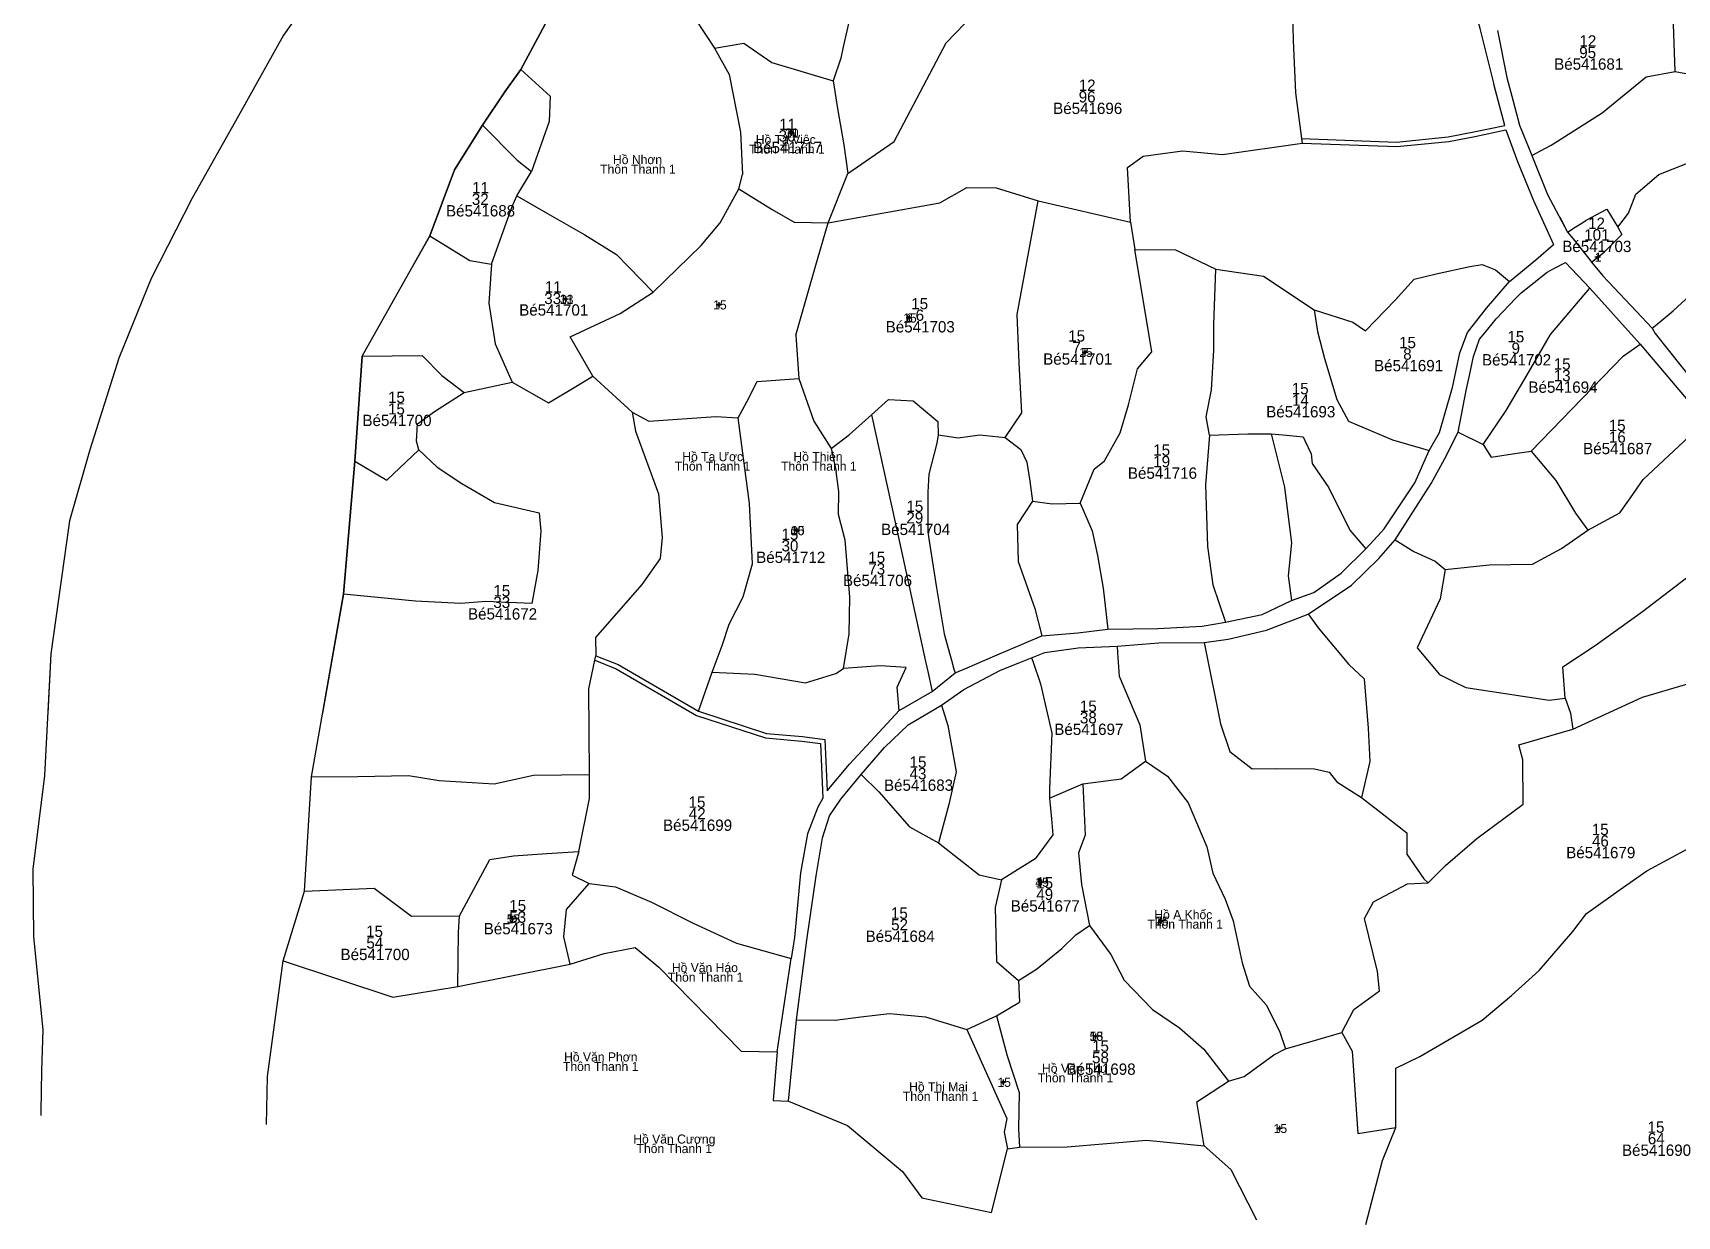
# Model space of a CAD drawing. Extents: x 542152 to 549455, y 1817764 to 1827825.
# Drawn here: x 543633 to 544358, y 1822578 to 1823100 of the extents above; entities that cross this region are included whole.
import ezdxf

# ---------------------------------------------------------------- set-up
doc = ezdxf.new("R2010")
doc.units = 0
for name, color, linetype in [('Level 10', 7, 'Continuous'), ('Level 11', 7, 'Continuous'), ('Level 15', 7, 'Continuous'), ('Level 19', 7, 'Continuous'), ('Level 20', 7, 'Continuous'), ('Level 23', 7, 'Continuous'), ('Level 30', 7, 'Continuous'), ('Level 32', 7, 'Continuous')]:
    doc.layers.add(name, color=color, linetype=linetype)

msp = doc.modelspace()

# ---------------------------------------------------------------- linework, layer by layer
at = {"layer": 'Level 10'}
for p, q in [((543943.96, 1823031.39), (543945.54, 1823037.65)), ((543983.37, 1823016.33), (543992, 1823038.13)), ((543983.37, 1823016.33), (543992, 1823038.13)), ((543983.37, 1823016.33), (543992, 1823038.13)), ((544076.07, 1823026.03), (544116.7, 1823016.63)), ((544116.7, 1823016.63), (544118.66, 1823004.64)), ((543906.24, 1822985.73), (543927.37, 1823006.34)), ((544320.14, 1822998.98), (544325.66, 1823003.32)), ((543879.55, 1822948.61), (543896.93, 1822932.85)), ((543843.95, 1822946.09), (543860.07, 1822936.87)), ((543984.73, 1822916.77), (543986.88, 1822906.62)), ((544072.32, 1822902.39), (544073.48, 1822893.48)), ((543986.77, 1822817.45), (543990.19, 1822819.6)), ((544081.01, 1822762.42), (544095.81, 1822768.7)), ((543819.97, 1822679.32), (543820.36, 1822703.08)), ((543819.97, 1822679.32), (543869.51, 1822689.18)), ((544067.41, 1822681.94), (544067.81, 1822672.38)), ((544067.41, 1822681.94), (544067.81, 1822672.38)), ((544067.41, 1822681.94), (544067.81, 1822672.38)), ((544114.02, 1822682.05), (544126.4, 1822669.16)), ((544057.66, 1822666.36), (544067.81, 1822672.38)), ((544057.66, 1822666.36), (544067.81, 1822672.38)), ((544057.66, 1822666.36), (544067.81, 1822672.38)), ((544169.29, 1822679.46), (544176.61, 1822671.17)), ((544044.57, 1822660.36), (544057.66, 1822666.36)), ((544209.96, 1822658.95), (544214.6, 1822650.76)), ((544067.73, 1822608.47), (544088.77, 1822608.59)), ((544088.77, 1822608.59), (544123.76, 1822611.44)), ((544088.77, 1822608.59), (544123.76, 1822611.44)), ((544088.77, 1822608.59), (544123.76, 1822611.44)), ((544123.76, 1822611.44), (544149.32, 1822609)), ((544123.76, 1822611.44), (544149.32, 1822609)), ((544123.76, 1822611.44), (544149.32, 1822609))]:
    msp.add_line(p, q, dxfattribs=at)
for points in [[(543933.24, 1823093.43), (543946.21, 1823095.64), (543958.54, 1823087.07), (543985.61, 1823078.99)], [(543933.24, 1823093.43), (543946.21, 1823095.64), (543958.54, 1823087.07), (543985.61, 1823078.99)], [(543933.24, 1823093.43), (543946.21, 1823095.64), (543958.54, 1823087.07), (543985.61, 1823078.99)], [(543933.24, 1823093.43), (543939.7, 1823081.84), (543944.66, 1823056.38), (543945.54, 1823037.65)], [(543933.24, 1823093.43), (543939.7, 1823081.84), (543944.66, 1823056.38), (543945.54, 1823037.65)], [(543933.24, 1823093.43), (543939.7, 1823081.84), (543944.66, 1823056.38), (543945.54, 1823037.65)], [(543985.61, 1823078.99), (543987.44, 1823066.83), (543990.34, 1823050.7), (543992, 1823038.13)], [(543985.61, 1823078.99), (543987.44, 1823066.83), (543990.34, 1823050.7), (543992, 1823038.13)], [(543985.61, 1823078.99), (543987.44, 1823066.83), (543990.34, 1823050.7), (543992, 1823038.13)], [(543834.9, 1822998.14), (543838.64, 1823008.86), (543844.01, 1823023.59), (543846.08, 1823028.3)], [(543846.08, 1823028.3), (543859.54, 1823020.46), (543876.11, 1823010.99), (543889.96, 1823002.31)], [(543943.96, 1823031.39), (543958.71, 1823022.25), (543968.39, 1823016.69), (543983.37, 1823016.33)], [(543943.96, 1823031.39), (543958.71, 1823022.25), (543968.39, 1823016.69), (543983.37, 1823016.33)], [(543943.96, 1823031.39), (543958.71, 1823022.25), (543968.39, 1823016.69), (543983.37, 1823016.33)], [(543983.37, 1823016.33), (544032.59, 1823025.19), (544044.56, 1823031.9), (544057.51, 1823031.81)], [(544061.49, 1822921.63), (544068.89, 1822932.43), (544067.6, 1822954.5), (544066.81, 1822975.86), (544076.07, 1823026.03)], [(543969.07, 1822966.8), (543977.63, 1822996.69), (543983.37, 1823016.33)], [(544112.22, 1822923.61), (544115.82, 1822936.06), (544119.88, 1822951.92), (544126.11, 1822959.43), (544118.66, 1823004.64)], [(544320.14, 1822998.98), (544322.51, 1823000.84), (544325.66, 1823003.32)], [(543834.9, 1822998.14), (543833.69, 1822980.83), (543836.54, 1822962.94), (543843.95, 1822946.09)], [(543879.55, 1822948.61), (543869.5, 1822966.06), (543891.68, 1822976.28), (543906.24, 1822985.73)], [(543943.74, 1822930.35), (543947.55, 1822937.36), (543952.13, 1822946.32), (543970.48, 1822947.58)], [(543943.74, 1822930.35), (543947.55, 1822937.36), (543952.13, 1822946.32), (543970.48, 1822947.58)], [(543943.74, 1822930.35), (543947.55, 1822937.36), (543952.13, 1822946.32), (543970.48, 1822947.58)], [(543970.48, 1822947.58), (543977.07, 1822928.83), (543984.73, 1822916.77)], [(543970.48, 1822947.58), (543977.07, 1822928.83), (543984.73, 1822916.77)], [(543970.48, 1822947.58), (543977.07, 1822928.83), (543984.73, 1822916.77)], [(544002.52, 1822931.66), (544009.94, 1822938.37), (544020.86, 1822937.81), (544031.84, 1822928.69), (544031.94, 1822922.73)], [(543896.93, 1822932.85), (543904.26, 1822928.81), (543933.84, 1822930.85), (543943.74, 1822930.35)], [(543932.24, 1822818.08), (543936.63, 1822829.74), (543939.77, 1822839.16), (543945.95, 1822851.25), (543949.97, 1822865.8), (543948.71, 1822892.43), (543943.74, 1822930.35)], [(543932.24, 1822818.08), (543936.63, 1822829.74), (543939.77, 1822839.16), (543945.95, 1822851.25), (543949.97, 1822865.8), (543948.71, 1822892.43), (543943.74, 1822930.35)], [(543932.24, 1822818.08), (543936.63, 1822829.74), (543939.77, 1822839.16), (543945.95, 1822851.25), (543949.97, 1822865.8), (543948.71, 1822892.43), (543943.74, 1822930.35)], [(543984.73, 1822916.77), (543992.83, 1822922.89), (544002.52, 1822931.66)], [(544031.94, 1822922.73), (544040.74, 1822921.45), (544050.37, 1822922.74), (544061.49, 1822921.63)], [(544061.49, 1822921.63), (544068.41, 1822916.36), (544071.07, 1822910.71)], [(543990.19, 1822819.6), (543992.63, 1822835), (543992.95, 1822851.08), (543990.91, 1822876.33), (543987.95, 1822887.61), (543988.06, 1822897.7), (543986.88, 1822906.62)], [(543990.19, 1822819.6), (543992.63, 1822835), (543992.95, 1822851.08), (543990.91, 1822876.33), (543987.95, 1822887.61), (543988.06, 1822897.7), (543986.88, 1822906.62)], [(543990.19, 1822819.6), (543992.63, 1822835), (543992.95, 1822851.08), (543990.91, 1822876.33), (543987.95, 1822887.61), (543988.06, 1822897.7), (543986.88, 1822906.62)], [(544094.51, 1822892.59), (544094.5, 1822892.6), (544100.74, 1822907.56), (544105.31, 1822911.25)], [(543932.24, 1822818.08), (543951.1, 1822817.11), (543973.45, 1822813.36), (543986.77, 1822817.45)], [(543932.24, 1822818.08), (543951.1, 1822817.11), (543973.45, 1822813.36), (543986.77, 1822817.45)], [(543932.24, 1822818.08), (543951.1, 1822817.11), (543973.45, 1822813.36), (543986.77, 1822817.45)], [(544095.81, 1822768.7), (544112.68, 1822770.98), (544123.44, 1822778.8)], [(544095.81, 1822768.7), (544112.68, 1822770.98), (544123.44, 1822778.8)], [(544095.81, 1822768.7), (544112.68, 1822770.98), (544123.44, 1822778.8)], [(544123.44, 1822778.8), (544133.04, 1822772.15), (544142.19, 1822760.32), (544150.39, 1822740.92), (544153.06, 1822729.33), (544158.49, 1822717.79), (544162.1, 1822708.34), (544165.98, 1822689.79), (544169.29, 1822679.46)], [(544123.44, 1822778.8), (544133.04, 1822772.15), (544142.19, 1822760.32), (544150.39, 1822740.92), (544153.06, 1822729.33), (544158.49, 1822717.79), (544162.1, 1822708.34), (544165.98, 1822689.79), (544169.29, 1822679.46)], [(544123.44, 1822778.8), (544133.04, 1822772.15), (544142.19, 1822760.32), (544150.39, 1822740.92), (544153.06, 1822729.33), (544158.49, 1822717.79), (544162.1, 1822708.34), (544165.98, 1822689.79), (544169.29, 1822679.46)], [(544095.81, 1822768.7), (544096.77, 1822746.08), (544093.88, 1822738.35), (544095.11, 1822724.26), (544098.66, 1822706.16)], [(544095.81, 1822768.7), (544096.77, 1822746.08), (544093.88, 1822738.35), (544095.11, 1822724.26), (544098.66, 1822706.16)], [(544095.81, 1822768.7), (544096.77, 1822746.08), (544093.88, 1822738.35), (544095.11, 1822724.26), (544098.66, 1822706.16)], [(544081.01, 1822762.42), (544081.94, 1822753.3), (544082.56, 1822746.31), (544074.73, 1822735.61), (544064.56, 1822729.27), (544059.9, 1822726.42)], [(543820.77, 1822710.54), (543834.16, 1822735.35), (543844.54, 1822737.02), (543859.28, 1822738.06), (543873.36, 1822738.96)], [(543873.36, 1822738.96), (543870.41, 1822728.43), (543877.91, 1822724.77)], [(543869.51, 1822689.18), (543866.8, 1822701.16), (543867.96, 1822713.36), (543877.91, 1822724.77)], [(544059.9, 1822726.42), (544057.04, 1822714.23), (544057.67, 1822690.37), (544067.41, 1822681.94)], [(544067.41, 1822681.94), (544075.25, 1822686.95), (544086.47, 1822696.15), (544092.64, 1822702.13), (544098.66, 1822706.16)], [(544067.41, 1822681.94), (544075.25, 1822686.95), (544086.47, 1822696.15), (544092.64, 1822702.13), (544098.66, 1822706.16)], [(544067.41, 1822681.94), (544075.25, 1822686.95), (544086.47, 1822696.15), (544092.64, 1822702.13), (544098.66, 1822706.16)], [(544098.66, 1822706.16), (544108.09, 1822693.5), (544114.02, 1822682.05)], [(544098.66, 1822706.16), (544108.09, 1822693.5), (544114.02, 1822682.05)], [(544098.66, 1822706.16), (544108.09, 1822693.5), (544114.02, 1822682.05)], [(544057.66, 1822666.36), (544062.34, 1822648.68), (544067.71, 1822632.59), (544067.39, 1822616.51), (544067.73, 1822608.47)], [(544057.66, 1822666.36), (544062.34, 1822648.68), (544067.71, 1822632.59), (544067.39, 1822616.51), (544067.73, 1822608.47)], [(544057.66, 1822666.36), (544062.34, 1822648.68), (544067.71, 1822632.59), (544067.39, 1822616.51), (544067.73, 1822608.47)], [(544126.4, 1822669.16), (544138.37, 1822661.04), (544149.18, 1822651.64), (544159.94, 1822637.53)], [(544126.4, 1822669.16), (544138.37, 1822661.04), (544149.18, 1822651.64), (544159.94, 1822637.53)], [(544126.4, 1822669.16), (544138.37, 1822661.04), (544149.18, 1822651.64), (544159.94, 1822637.53)], [(544176.61, 1822671.17), (544182.49, 1822659.67), (544185.18, 1822651.86)], [(544176.61, 1822671.17), (544182.49, 1822659.67), (544185.18, 1822651.86)], [(544176.61, 1822671.17), (544182.49, 1822659.67), (544185.18, 1822651.86)], [(544044.57, 1822660.36), (544062.17, 1822621.04), (544061.01, 1822615.01), (544062.43, 1822607.67)], [(544185.18, 1822651.86), (544199.41, 1822655.98), (544209.96, 1822658.95)], [(544159.94, 1822637.53), (544166.92, 1822639.57), (544180.07, 1822649.2), (544185.18, 1822651.86)], [(544159.94, 1822637.53), (544166.92, 1822639.57), (544180.07, 1822649.2), (544185.18, 1822651.86)], [(544159.94, 1822637.53), (544166.92, 1822639.57), (544180.07, 1822649.2), (544185.18, 1822651.86)], [(544149.32, 1822609), (544146.09, 1822628.44), (544159.94, 1822637.53)], [(544149.32, 1822609), (544146.09, 1822628.44), (544159.94, 1822637.53)], [(544149.32, 1822609), (544146.09, 1822628.44), (544159.94, 1822637.53)], [(544220.64, 1822574.34), (544227.96, 1822602.59), (544233.83, 1822617.06)], [(544149.32, 1822609), (544161.01, 1822598.56), (544172.29, 1822576.4)]]:
    msp.add_lwpolyline(points, dxfattribs=at)
at = {"layer": 'Level 11'}
for p, q in [((543967.03, 1823057.23), (543967.03, 1823056.6)), ((543966.41, 1823055.98), (543965.78, 1823055.98)), ((543967.03, 1823056.6), (543966.41, 1823055.98)), ((543966.41, 1823055.98), (543967.03, 1823055.35)), ((543967.66, 1823055.98), (543967.03, 1823056.6)), ((543967.03, 1823055.35), (543967.66, 1823055.98)), ((543967.03, 1823055.35), (543967.03, 1823054.73)), ((543968.28, 1823055.98), (543967.66, 1823055.98)), ((544322.28, 1823001.15), (544321.65, 1823001.15)), ((544322.9, 1823001.78), (544322.28, 1823001.15)), ((544322.28, 1823001.15), (544322.9, 1823000.53)), ((544322.9, 1823002.4), (544322.9, 1823001.78)), ((544323.53, 1823001.15), (544322.9, 1823001.78)), ((544322.9, 1823000.53), (544323.53, 1823001.15)), ((544322.9, 1823000.53), (544322.9, 1822999.9)), ((544324.15, 1823001.15), (544323.53, 1823001.15)), ((543866.97, 1822982.58), (543866.35, 1822982.58)), ((543867.6, 1822983.21), (543866.97, 1822982.58)), ((543866.97, 1822982.58), (543867.6, 1822981.96)), ((543867.6, 1822983.83), (543867.6, 1822983.21)), ((543868.22, 1822982.58), (543867.6, 1822983.21)), ((543867.6, 1822981.96), (543868.22, 1822982.58)), ((543867.6, 1822981.96), (543867.6, 1822981.33)), ((543868.85, 1822982.58), (543868.22, 1822982.58)), ((543934.59, 1822980.1), (543933.97, 1822980.1)), ((543935.22, 1822980.73), (543934.59, 1822980.1)), ((543934.59, 1822980.1), (543935.22, 1822979.48)), ((543935.22, 1822981.35), (543935.22, 1822980.73)), ((543935.84, 1822980.1), (543935.22, 1822980.73)), ((543935.22, 1822979.48), (543935.84, 1822980.1)), ((543935.22, 1822979.48), (543935.22, 1822978.85)), ((543936.47, 1822980.1), (543935.84, 1822980.1)), ((544018.43, 1822974.34), (544017.8, 1822974.34)), ((544019.05, 1822974.97), (544018.43, 1822974.34)), ((544018.43, 1822974.34), (544019.05, 1822973.72)), ((544019.05, 1822975.59), (544019.05, 1822974.97)), ((544019.68, 1822974.34), (544019.05, 1822974.97)), ((544019.05, 1822973.72), (544019.68, 1822974.34)), ((544019.05, 1822973.72), (544019.05, 1822973.09)), ((544020.3, 1822974.34), (544019.68, 1822974.34)), ((544096.03, 1822959.16), (544095.4, 1822959.16)), ((544096.65, 1822959.79), (544096.03, 1822959.16)), ((544096.03, 1822959.16), (544096.65, 1822958.54)), ((544096.65, 1822960.41), (544096.65, 1822959.79)), ((544097.28, 1822959.16), (544096.65, 1822959.79)), ((544096.65, 1822958.54), (544097.28, 1822959.16)), ((544096.65, 1822958.54), (544096.65, 1822957.91)), ((544097.9, 1822959.16), (544097.28, 1822959.16)), ((543968.93, 1822880.47), (543968.3, 1822880.47)), ((543969.55, 1822881.09), (543968.93, 1822880.47)), ((543968.93, 1822880.47), (543969.55, 1822879.84)), ((543969.55, 1822881.72), (543969.55, 1822881.09)), ((543970.18, 1822880.47), (543969.55, 1822881.09)), ((543969.55, 1822879.84), (543970.18, 1822880.47)), ((543969.55, 1822879.84), (543969.55, 1822879.22)), ((543970.8, 1822880.47), (543970.18, 1822880.47)), ((544076.7, 1822725.32), (544076.08, 1822725.32)), ((544077.33, 1822725.95), (544076.7, 1822725.32)), ((544076.7, 1822725.32), (544077.33, 1822724.7)), ((544077.33, 1822726.57), (544077.33, 1822725.95)), ((544077.95, 1822725.32), (544077.33, 1822725.95)), ((544077.33, 1822724.7), (544077.95, 1822725.32)), ((544077.33, 1822724.7), (544077.33, 1822724.07)), ((544078.58, 1822725.32), (544077.95, 1822725.32)), ((543843.51, 1822709.14), (543842.88, 1822709.14)), ((543844.13, 1822709.77), (543843.51, 1822709.14)), ((543843.51, 1822709.14), (543844.13, 1822708.52)), ((543844.13, 1822710.39), (543844.13, 1822709.77)), ((543844.76, 1822709.14), (543844.13, 1822709.77)), ((543844.13, 1822708.52), (543844.76, 1822709.14)), ((543845.38, 1822709.14), (543844.76, 1822709.14)), ((544130.2, 1822708.79), (544129.57, 1822708.16)), ((544130.2, 1822709.41), (544130.2, 1822708.79)), ((544130.82, 1822708.16), (544130.2, 1822708.79)), ((543844.13, 1822708.52), (543844.13, 1822707.89)), ((544129.57, 1822708.16), (544128.95, 1822708.16)), ((544129.57, 1822708.16), (544130.2, 1822707.54)), ((544130.2, 1822707.54), (544130.82, 1822708.16)), ((544130.2, 1822707.54), (544130.2, 1822706.91)), ((544131.45, 1822708.16), (544130.82, 1822708.16)), ((544101.35, 1822657.95), (544100.72, 1822657.32)), ((544101.35, 1822658.57), (544101.35, 1822657.95)), ((544101.97, 1822657.32), (544101.35, 1822657.95)), ((544100.72, 1822657.32), (544100.1, 1822657.32)), ((544100.72, 1822657.32), (544101.35, 1822656.7)), ((544101.35, 1822656.7), (544101.97, 1822657.32)), ((544101.35, 1822656.7), (544101.35, 1822656.07)), ((544102.6, 1822657.32), (544101.97, 1822657.32)), ((544060.01, 1822637.02), (544059.38, 1822637.02)), ((544060.63, 1822637.65), (544060.01, 1822637.02)), ((544060.01, 1822637.02), (544060.63, 1822636.4)), ((544060.63, 1822638.27), (544060.63, 1822637.65)), ((544061.26, 1822637.02), (544060.63, 1822637.65)), ((544060.63, 1822636.4), (544061.26, 1822637.02)), ((544060.63, 1822636.4), (544060.63, 1822635.77)), ((544061.88, 1822637.02), (544061.26, 1822637.02)), ((544181.84, 1822616.64), (544181.22, 1822616.64)), ((544182.47, 1822617.27), (544181.84, 1822616.64)), ((544181.84, 1822616.64), (544182.47, 1822616.02)), ((544182.47, 1822617.89), (544182.47, 1822617.27)), ((544183.09, 1822616.64), (544182.47, 1822617.27)), ((544182.47, 1822616.02), (544183.09, 1822616.64)), ((544182.47, 1822616.02), (544182.47, 1822615.39)), ((544183.72, 1822616.64), (544183.09, 1822616.64))]:
    msp.add_line(p, q, dxfattribs=at)
for centre in [(543967.03, 1823055.98), (544322.9, 1823001.15), (543867.6, 1822982.58), (543935.22, 1822980.1), (544019.05, 1822974.34), (544096.65, 1822959.16), (543969.55, 1822880.47), (544077.33, 1822725.32), (543844.13, 1822709.14), (544130.2, 1822708.16), (544101.35, 1822657.32), (544060.63, 1822637.02), (544182.47, 1822616.64)]:
    msp.add_circle(centre, 0.15, dxfattribs=at)
at = {"layer": 'Level 23'}
for p, q in [((544192.21, 1823053.55), (544192.48, 1823051.54)), ((544299.16, 1823016.12), (544303.4, 1823006.75)), ((544306.1, 1823018.8), (544309.62, 1823012.28)), ((544309.62, 1823012.28), (544312.02, 1823009.25)), ((544312.02, 1823009.25), (544319.33, 1823000)), ((544319.33, 1823000), (544320.14, 1822998.98)), ((544319.46, 1822987.52), (544341.67, 1822962.84)), ((543880.48, 1822823.27), (543880.89, 1822825.26)), ((544029.24, 1822809.45), (544039.35, 1822817.67)), ((543960.89, 1822650.5), (543967.11, 1822691.71)), ((543965.94, 1822628.68), (543969.42, 1822664.53))]:
    msp.add_line(p, q, dxfattribs=at)
for points in [[(544192.21, 1823053.55), (544234.13, 1823052), (544256.86, 1823054.25), (544268.28, 1823056.46), (544281.85, 1823059.32), (544277.27, 1823076.92), (544277.01, 1823077.91), (544273.31, 1823092.74), (544270.99, 1823102.03), (544270.31, 1823104.77)], [(544278.64, 1823101.16), (544282.72, 1823080.41), (544285.51, 1823070), (544288.35, 1823059.42), (544292.97, 1823048.23), (544293.87, 1823046.06)], [(544192.48, 1823051.54), (544234.19, 1823050), (544257.15, 1823052.27), (544268.68, 1823054.5), (544282.36, 1823057.38), (544287.56, 1823043.38), (544294.58, 1823026.24), (544303.4, 1823006.75)], [(544293.87, 1823046.06), (544300.7, 1823028.81), (544309.62, 1823012.28)], [(544284.01, 1822990.5), (544295.65, 1823000), (544303.4, 1823006.75)], [(544309.62, 1823012.28), (544311.08, 1823010.43), (544312.02, 1823009.25)], [(544312.02, 1823009.25), (544313.61, 1823007.24), (544319.33, 1823000)], [(544320.14, 1822998.98), (544325.13, 1822992.91), (544340, 1822977.25), (544346.97, 1822969.91)], [(544261.35, 1822923.92), (544264.89, 1822942.38), (544266.28, 1822948.97), (544268.05, 1822957.41), (544270.73, 1822964.95), (544273.17, 1822967.97), (544278.03, 1822974), (544286.82, 1822983.14), (544289.1, 1822985.51), (544300.56, 1822994.55), (544303.86, 1822996.26), (544308.72, 1822998.77), (544319.46, 1822987.52)], [(544248.49, 1822915.82), (544253.14, 1822923.82), (544258.4, 1822942.18), (544258.82, 1822943.63), (544261.98, 1822958.9), (544265.45, 1822968), (544273.84, 1822978.74), (544284.01, 1822990.5)], [(544346.97, 1822969.91), (544348.27, 1822967.48), (544369.92, 1822940.17)], [(544341.67, 1822962.84), (544364.47, 1822935.92), (544369.8, 1822928.24)], [(544233.54, 1822876.37), (544249.42, 1822901.35), (544255.44, 1822912.32), (544261.35, 1822923.92)], [(544220.53, 1822872.53), (544227.47, 1822880), (544228.68, 1822881.3), (544242.13, 1822901.63), (544248.49, 1822915.82)], [(544195.16, 1822843.6), (544214.25, 1822856.38), (544226.36, 1822868.19), (544233.54, 1822876.37)], [(544187.85, 1822849.63), (544197.62, 1822853.22), (544209.72, 1822861.67), (544220.53, 1822872.53)], [(544158.68, 1822840.07), (544174.85, 1822843.5), (544187.85, 1822849.63)], [(544106.79, 1822837.08), (544128.89, 1822837.28), (544148.37, 1822838.28), (544158.68, 1822840.07)], [(544149.24, 1822831.17), (544159.86, 1822832.64), (544176.7, 1822836.6), (544195.16, 1822843.6)], [(544039.35, 1822817.67), (544044.76, 1822820), (544056.87, 1822825.2), (544077.62, 1822834.13)], [(544077.62, 1822834.13), (544093.5, 1822835.43), (544106.79, 1822837.08)], [(543880.89, 1822825.26), (543890.78, 1822821.35), (543926.12, 1822800.75)], [(544073.11, 1822824.29), (544078.94, 1822826.67), (544093.68, 1822828.82), (544110.89, 1822829.56)], [(544110.89, 1822829.56), (544129.26, 1822831.03), (544149.24, 1822831.17)], [(543880.48, 1822823.27), (543889.9, 1822819.55), (543925.3, 1822798.91), (543955.79, 1822789.05), (543971.78, 1822787.61), (543979.97, 1822786.56), (543981.08, 1822762.36), (543978.9, 1822758.49), (543974.33, 1822746.75), (543971.16, 1822729.51), (543968.53, 1822700.92), (543967.11, 1822691.71)], [(544033.36, 1822803.53), (544043.21, 1822810.45), (544059.47, 1822818.99), (544067.91, 1822822.27), (544073.11, 1822824.29)], [(543997.93, 1822772.9), (544008.26, 1822784.85), (544018.69, 1822794.81), (544033.36, 1822803.53)], [(544014.71, 1822801.08), (544014.72, 1822801.1), (544029.24, 1822809.45)], [(543926.12, 1822800.75), (543956.19, 1822791.02), (543972, 1822789.6), (543981.89, 1822788.33), (543982.93, 1822765.65), (543992.82, 1822777.45), (544003.94, 1822789.43), (544014.71, 1822801.08)], [(543969.42, 1822664.53), (543974.04, 1822699.75), (543978.1, 1822728.1), (543980.93, 1822744.88), (543983.98, 1822754.56), (543989.01, 1822761.95), (543997.93, 1822772.9)], [(543960.89, 1822650.5), (543959.06, 1822628.99), (543965.94, 1822628.68)]]:
    msp.add_lwpolyline(points, dxfattribs=at)
at = {"layer": 'Level 30'}
for p, q in [((543846.08, 1823028.3), (543852.54, 1823038.96)), ((543943.96, 1823031.39), (543945.54, 1823037.65)), ((543943.96, 1823031.39), (543945.54, 1823037.65)), ((544057.51, 1823031.81), (544076.07, 1823026.03)), ((543889.96, 1823002.31), (543906.24, 1822985.73)), ((543969.07, 1822966.8), (543970.48, 1822947.58)), ((543822.85, 1822941.47), (543843.95, 1822946.09)), ((544105.31, 1822911.25), (544112.22, 1822923.61)), ((544261.35, 1822923.92), (544272.28, 1822918.5)), ((543984.73, 1822916.77), (543986.88, 1822906.62)), ((543984.73, 1822916.77), (543986.88, 1822906.62)), ((544071.07, 1822910.71), (544072.32, 1822902.39)), ((543926.12, 1822800.75), (543932.24, 1822818.08)), ((543986.77, 1822817.45), (543990.19, 1822819.6)), ((543986.77, 1822817.45), (543990.19, 1822819.6)), ((543820.36, 1822703.08), (543820.77, 1822710.54)), ((544114.02, 1822682.05), (544126.4, 1822669.16)), ((544114.02, 1822682.05), (544126.4, 1822669.16)), ((544169.29, 1822679.46), (544176.61, 1822671.17)), ((544169.29, 1822679.46), (544176.61, 1822671.17)), ((544062.43, 1822607.67), (544067.73, 1822608.47)), ((544067.73, 1822608.47), (544088.77, 1822608.59)), ((544067.73, 1822608.47), (544088.77, 1822608.59))]:
    msp.add_line(p, q, dxfattribs=at)
for points in [[(543982.05, 1823149.66), (543990.31, 1823129.49), (543993.24, 1823108.18), (543989.94, 1823093.98), (543988.94, 1823088.95), (543985.61, 1823078.99)], [(543883.9, 1823136.1), (543894.44, 1823130.35), (543901.47, 1823116.55), (543920.33, 1823115.41), (543924.73, 1823106.3), (543933.24, 1823093.43)], [(543992, 1823038.13), (544012.53, 1823052.25), (544035.45, 1823095.76), (544056.15, 1823117.35)], [(544188.18, 1823109.12), (544188.47, 1823096.84), (544189.52, 1823073.69), (544192.21, 1823053.55)], [(543847.74, 1823083.94), (543860.78, 1823072.17), (543860.31, 1823061.04), (543852.54, 1823038.96)], [(544293.87, 1823046.06), (544294.16, 1823046.21), (544297.68, 1823048.11), (544302.38, 1823050.63), (544324.85, 1823064.86), (544344.25, 1823080.79), (544357.08, 1823083.07)], [(543830.97, 1823059.51), (543846.25, 1823044.03), (543852.54, 1823038.96)], [(544116.7, 1823016.63), (544115.48, 1823040.78), (544122.37, 1823045.72), (544139.66, 1823048.06), (544157.3, 1823046.43), (544192.48, 1823051.54)], [(544331.72, 1823014.4), (544336.52, 1823020.58), (544339.67, 1823028.95), (544349.89, 1823037.65), (544362.53, 1823042.71), (544370.2, 1823045.62), (544403.98, 1823056.46)], [(543927.37, 1823006.34), (543935.75, 1823016.36), (543943.96, 1823031.39)], [(544346.97, 1822969.91), (544349.11, 1822971.68), (544356.19, 1822977.56), (544370.75, 1822990.91), (544393.36, 1823006.74), (544408.39, 1823018.38), (544419.99, 1823030.71)], [(544309.62, 1823012.28), (544312.87, 1823014.37), (544316.24, 1823016.53), (544317.74, 1823017.5), (544326.92, 1823022.33), (544331.72, 1823014.4)], [(544331.72, 1823014.4), (544333.53, 1823011.2), (544326.08, 1823003.65), (544325.66, 1823003.32)], [(543807.6, 1823010.6), (543825.32, 1822999.73), (543834.9, 1822998.14)], [(544118.66, 1823004.64), (544136.64, 1823004.42), (544154.34, 1822995.88)], [(544151.56, 1822922.63), (544150.19, 1822930.79), (544152.45, 1822942.68), (544153.46, 1822960.15), (544153.6, 1822971.48), (544154.34, 1822995.88)], [(544154.34, 1822995.88), (544175.44, 1822992.85), (544197.75, 1822977.97)], [(544197.75, 1822977.97), (544214.92, 1822972.53), (544220.41, 1822968.73), (544233.48, 1822982.15), (544241.85, 1822991.48), (544251.63, 1822993.82), (544266.53, 1822997.1), (544271.93, 1822997.89), (544277.74, 1822995.53), (544284.01, 1822990.5)], [(544272.28, 1822918.5), (544282.42, 1822933.55), (544291.78, 1822949.27), (544302.11, 1822967.02), (544319.46, 1822987.52)], [(544197.75, 1822977.97), (544199.25, 1822968.36), (544202.28, 1822956.53), (544207.86, 1822938.39), (544212.93, 1822928.81), (544232.35, 1822920.59), (544245.57, 1822916.68), (544248.49, 1822915.82)], [(544293.46, 1822915.54), (544334.05, 1822957.43), (544341.67, 1822962.84)], [(543777.83, 1822957.46), (543804.3, 1822957.77), (543813.01, 1822949), (543822.85, 1822941.47)], [(543860.07, 1822936.87), (543871.3, 1822943.7), (543879.55, 1822948.61)], [(543802.84, 1822916.13), (543801.76, 1822920.04), (543802.18, 1822927.58), (543809.74, 1822933.06), (543822.85, 1822941.47)], [(543896.93, 1822932.85), (543898.38, 1822924.39), (543908.59, 1822896.81), (543910.1, 1822877.48), (543909.29, 1822868.27), (543901.18, 1822856.71), (543880.7, 1822833.38), (543880.89, 1822825.26)], [(544002.52, 1822931.66), (544014.64, 1822876.21), (544026.35, 1822822.69), (544026.45, 1822822.22), (544027.31, 1822818.29), (544029.24, 1822809.45)], [(544318.55, 1822880.71), (544332.7, 1822888.4), (544337.39, 1822894.91), (544342.96, 1822903.07), (544369.8, 1822928.24)], [(544031.94, 1822922.73), (544031.29, 1822919.16), (544027.84, 1822905.4), (544027.43, 1822897.5), (544027.38, 1822879.98), (544027.86, 1822876.85), (544031.18, 1822855.19), (544034.55, 1822834.96), (544036.91, 1822826.48), (544037.78, 1822823.33), (544038.87, 1822819.42), (544039.35, 1822817.67)], [(544151.56, 1822922.63), (544149.9, 1822900.73), (544150.77, 1822873.54), (544153.15, 1822856.59), (544158.68, 1822840.07)], [(544151.56, 1822922.63), (544168.55, 1822923.15), (544178.86, 1822923.16)], [(544178.86, 1822923.16), (544185.55, 1822922.58), (544192.88, 1822921.95), (544193.68, 1822920.3), (544196.53, 1822914.39), (544196.96, 1822910.1), (544204.25, 1822899.34), (544213.56, 1822880.69), (544220.53, 1822872.53)], [(544178.86, 1822923.16), (544184.76, 1822899.68), (544185.45, 1822893.59), (544187.8, 1822875.12), (544186.26, 1822860.52), (544187.85, 1822849.63)], [(543802.84, 1822916.13), (543810.85, 1822908.56), (543821.74, 1822901.27), (543836.21, 1822892.96), (543855.9, 1822888.38), (543856.68, 1822880.32), (543855.38, 1822862.95), (543852.61, 1822848.31), (543832.41, 1822849.25), (543821.37, 1822848.36), (543801.29, 1822849.37), (543769.57, 1822852.51)], [(543774.61, 1822911.2), (543788.65, 1822902.84), (543802.84, 1822916.13)], [(544272.28, 1822918.5), (544275.82, 1822912.93), (544285.23, 1822914.34), (544293.46, 1822915.54)], [(544293.46, 1822915.54), (544304.45, 1822902.61), (544313.12, 1822888.15), (544318.55, 1822880.71)], [(544073.48, 1822893.48), (544066.74, 1822883.16), (544067.25, 1822866.81), (544074.6, 1822846.2), (544077.62, 1822834.13)], [(544073.48, 1822893.48), (544082.15, 1822892.28), (544094.51, 1822892.59)], [(544094.51, 1822892.59), (544099.9, 1822880.35), (544102.16, 1822869.52), (544104.76, 1822855.04), (544106.79, 1822837.08)], [(544308.45, 1822806.53), (544307.53, 1822820.4), (544321.76, 1822829.87), (544342.6, 1822844.81), (544363.89, 1822861.09), (544383.14, 1822875.15), (544399.39, 1822884.71)], [(544233.54, 1822876.37), (544241.7, 1822871.25), (544251.2, 1822867.05), (544255.6, 1822863.29)], [(544255.6, 1822863.29), (544275.06, 1822865.38), (544294.04, 1822865.65), (544306.97, 1822872.6), (544318.55, 1822880.71)], [(544255.6, 1822863.29), (544253.38, 1822850.41), (544243.18, 1822828.84), (544253.06, 1822816.99), (544259.61, 1822813.76), (544264.76, 1822811.3), (544301.45, 1822805.74), (544308.45, 1822806.53)], [(544195.16, 1822843.6), (544195.4, 1822843.28), (544199.6, 1822837.58), (544213.1, 1822821.4), (544219.83, 1822815.12), (544221.57, 1822793.38), (544222.37, 1822778.55), (544218.7, 1822762.69)], [(544311.96, 1822792.92), (544342.61, 1822807.01), (544361.54, 1822812.55), (544409.84, 1822820.22), (544426.95, 1822830.18), (544435.53, 1822836.7)], [(544110.89, 1822829.56), (544111.1, 1822826.56), (544111.8, 1822816.28), (544120.89, 1822794.74), (544123.44, 1822778.8)], [(544149.24, 1822831.17), (544149.4, 1822830.39), (544156.43, 1822795.2), (544160.55, 1822783.08), (544170.48, 1822775.3), (544181.39, 1822775.51), (544198, 1822775.38), (544204.46, 1822773.97), (544207.8, 1822769.6), (544218.7, 1822762.69)], [(543878.17, 1822772.94), (543877.88, 1822810.62), (543880.48, 1822823.27)], [(544014.71, 1822801.08), (544013.87, 1822811.42), (544017.85, 1822820.06), (544006.31, 1822820.86), (543990.19, 1822819.6)], [(544073.11, 1822824.29), (544073.62, 1822822.83), (544077.1, 1822812.83), (544082.11, 1822791.05), (544080.96, 1822766.71), (544081.01, 1822762.42)], [(544033.36, 1822803.53), (544036.12, 1822794.51), (544039.84, 1822774.1), (544036.69, 1822759.65), (544032.06, 1822742.72)], [(544308.45, 1822806.53), (544310.94, 1822799.93), (544311.96, 1822792.92)], [(544233.83, 1822617.06), (544233.85, 1822643.23), (544244.35, 1822648.39), (544271.94, 1822664.47), (544284.88, 1822675.29), (544297.01, 1822686.36), (544311.97, 1822703.57), (544317.91, 1822711.51), (544332.79, 1822722.12), (544344.53, 1822730.34), (544363.08, 1822740.37), (544383.58, 1822745.53), (544402.89, 1822757.81), (544450.17, 1822789.75), (544460.8, 1822799.35)], [(544248.04, 1822725.1), (544255.75, 1822732.71), (544269.48, 1822744.63), (544290.01, 1822759.85), (544289.81, 1822779.32), (544288.14, 1822785.96), (544311.96, 1822792.92)], [(543755.45, 1822771.79), (543775.96, 1822771.96), (543798.27, 1822772.44), (543811.77, 1822770.25), (543835.98, 1822768.82), (543853.47, 1822772.65), (543878.17, 1822772.94)], [(543873.36, 1822738.96), (543878.08, 1822762.24), (543878.17, 1822772.94)], [(543997.93, 1822772.9), (544005.71, 1822765.27), (544019.26, 1822749.73), (544032.06, 1822742.72)], [(544218.7, 1822762.69), (544228.53, 1822755.09), (544238.74, 1822747.1), (544238.71, 1822737.78), (544246.14, 1822726.81), (544248.04, 1822725.1)], [(544032.06, 1822742.72), (544049.97, 1822728.57), (544059.9, 1822726.42)], [(543877.91, 1822724.77), (543889.63, 1822723.24), (543905.5, 1822716.55), (543923.5, 1822707.38), (543942.98, 1822698.5), (543967.11, 1822691.71)], [(544209.96, 1822658.95), (544215.35, 1822669.17), (544226.62, 1822677.46), (544225.74, 1822685.97), (544219.95, 1822709.27), (544224, 1822716.69), (544238.97, 1822724.69), (544248.04, 1822725.1)], [(543752.4, 1822721.35), (543783.17, 1822722.76), (543799.51, 1822710.38), (543820.77, 1822710.54)], [(543869.51, 1822689.18), (543884.51, 1822693.81), (543898.27, 1822696.51), (543908.68, 1822687.91), (543945, 1822650.77), (543960.89, 1822650.5)], [(543742.98, 1822690.69), (543791.39, 1822674.64), (543819.97, 1822679.32)], [(543969.42, 1822664.53), (543986.5, 1822664.48), (543997.74, 1822665.97), (544010.42, 1822667.46), (544026.38, 1822665.87), (544044.57, 1822660.36)], [(544214.6, 1822650.76), (544217.05, 1822614.4), (544233.83, 1822617.06)], [(543965.94, 1822628.68), (543991.97, 1822618.01), (544016.18, 1822597.6), (544024.71, 1822586.04), (544055.51, 1822579.54), (544062.43, 1822607.67)]]:
    msp.add_lwpolyline(points, dxfattribs=at)
at = {"layer": 'Level 32'}
for p, q in [((543777.83, 1822957.46), (543807.6, 1823010.6)), ((543774.61, 1822911.2), (543777.83, 1822957.46)), ((543769.57, 1822852.51), (543774.61, 1822911.2)), ((543755.45, 1822771.79), (543769.57, 1822852.51)), ((543752.4, 1822721.35), (543755.45, 1822771.79)), ((543742.98, 1822690.69), (543752.4, 1822721.35)), ((543736, 1822639.59), (543742.98, 1822690.69)), ((543735.54, 1822618.39), (543736, 1822639.59))]:
    msp.add_line(p, q, dxfattribs=at)
for points in [[(543956.8, 1823395.43), (543945.92, 1823365.05), (543925.01, 1823343.46), (543913.74, 1823334.7), (543910.15, 1823316.05), (543906.55, 1823297.55), (543901.22, 1823280.79), (543887.53, 1823262.94), (543872.31, 1823243.99), (543851.1, 1823229.73), (543837.37, 1823216.46), (543820.15, 1823193.06), (543796.66, 1823168.51), (543777.37, 1823148.99), (543764.67, 1823129.83), (543743.13, 1823099.2), (543723.27, 1823063.5), (543702.86, 1823027.29), (543684.71, 1822991.73), (543670.42, 1822956.65), (543657.68, 1822916.18), (543648.66, 1822884.75), (543640.49, 1822826.1), (543639.14, 1822800)], [(543980.11, 1823244.35), (543964.3, 1823233.31), (543935.94, 1823192.22), (543917.71, 1823164.19), (543899.35, 1823154.8), (543883.9, 1823136.1), (543861.82, 1823109.98), (543847.74, 1823083.94), (543840.69, 1823074.08), (543830.97, 1823059.51), (543818.57, 1823039.69), (543807.6, 1823010.6), (543800, 1822997.03)], [(543825.26, 1823200), (543820.15, 1823193.06), (543796.66, 1823168.51), (543777.37, 1823148.99), (543764.67, 1823129.83), (543743.13, 1823099.2), (543723.27, 1823063.5), (543702.86, 1823027.29), (543684.71, 1822991.73), (543670.42, 1822956.65), (543657.68, 1822916.18), (543648.66, 1822884.75), (543640.49, 1822826.1), (543637.72, 1822772.49), (543632.55, 1822731.06), (543632.81, 1822701.25), (543636.91, 1822660.2), (543636.42, 1822642.1), (543636.01, 1822624.09), (543635.99, 1822622.32)], [(543777.83, 1822957.46), (543807.6, 1823010.6), (543818.57, 1823039.69), (543830.97, 1823059.51), (543840.69, 1823074.08), (543847.74, 1823083.94), (543861.82, 1823109.98), (543883.9, 1823136.1), (543899.35, 1823154.8), (543917.71, 1823164.19), (543935.94, 1823192.22), (543941.31, 1823200)], [(543847.74, 1823083.94), (543861.82, 1823109.98), (543883.9, 1823136.1)], [(544357.08, 1823083.07), (544355.94, 1823116.49), (544331.72, 1823132.63)], [(543830.97, 1823059.51), (543840.69, 1823074.08), (543847.74, 1823083.94)], [(544357.08, 1823083.07), (544377.29, 1823079.23), (544392.95, 1823073.77), (544403.98, 1823056.46)], [(543807.6, 1823010.6), (543818.57, 1823039.69), (543830.97, 1823059.51)], [(543777.83, 1822957.46), (543774.61, 1822911.2), (543769.57, 1822852.51), (543760.38, 1822800)]]:
    msp.add_lwpolyline(points, dxfattribs=at)

# ---------------------------------------------------------------- texts
at = {"layer": 'Level 15'}
for s, p in [('Thôn Thanh 1', (543948.54, 1823046.88)), ('Hồ Ta Việc', (543951.45, 1823051.08)), ('Hồ Nhơn', (543888.47, 1823042.23)), ('Thôn Thanh 1', (543882.81, 1823038.03)), ('Hồ Ta Ươc', (543919.03, 1822911.14)), ('Hồ Thiên', (543968.05, 1822911.14)), ('Thôn Thanh 1', (543915.7, 1822906.94)), ('Thôn Thanh 1', (543962.63, 1822906.94)), ('Thôn Thanh 1', (544124.21, 1822704.82)), ('Hồ A Khốc', (544127.28, 1822709.02)), ('Hồ Văn Háo', (543914.44, 1822685.65)), ('Thôn Thanh 1', (543912.68, 1822681.45)), ('Hồ Văn Phơn', (543866.89, 1822646.22)), ('Thôn Thanh 1', (543866.39, 1822642.02)), ('Hồ Văn Thu', (544077.74, 1822641.22)), ('Hồ Thị Mai', (544019.09, 1822633.05)), ('Thôn Thanh 1', (544075.85, 1822637.02)), ('Thôn Thanh 1', (544016.35, 1822628.85)), ('Hồ Văn Cương', (543897.41, 1822609.98)), ('Thôn Thanh 1', (543898.86, 1822605.78))]:
    msp.add_text(s, height=4, dxfattribs=at).set_placement(p)
at = {"layer": 'Level 19'}
for s, p in [('30', (543964.41, 1823053.98)), ('11', (543964.42, 1823053.98)), ('1', (544321.6, 1822999.15)), ('33', (543865.05, 1822980.58)), ('11', (543864.99, 1822980.58)), ('15', (543932.67, 1822978.1)), ('15', (544016.5, 1822972.34)), ('6', (544017.75, 1822972.34)), ('15', (544094.1, 1822957.16)), ('7', (544095.45, 1822957.16)), ('30', (543966.93, 1822878.47)), ('15', (543967, 1822878.47)), ('49', (544074.74, 1822723.32)), ('15', (544074.78, 1822723.32)), ('53', (543841.58, 1822707.14)), ('15', (543841.58, 1822707.14)), ('75', (544127.65, 1822706.16)), ('15', (544127.65, 1822706.16)), ('58', (544098.73, 1822655.32)), ('15', (544098.8, 1822655.32)), ('15', (544058.08, 1822635.02)), ('15', (544179.92, 1822614.64))]:
    msp.add_text(s, height=4, dxfattribs=at).set_placement(p)
at = {"layer": 'Level 20'}
for s, p in [('95', (544314.71, 1823089.01)), ('95', (544314.71, 1823089.01)), ('12', (544314.8, 1823094.11)), ('12', (544314.8, 1823094.11)), ('Bé541681', (544303.66, 1823083.91)), ('Bé541681', (544303.66, 1823083.91)), ('12', (544093.92, 1823074.56)), ('12', (544093.92, 1823074.56)), ('96', (544093.92, 1823069.46)), ('96', (544093.92, 1823069.46)), ('Bé541696', (544082.63, 1823064.36)), ('Bé541696', (544082.63, 1823064.36)), ('30', (543961.53, 1823052.19)), ('11', (543961.76, 1823057.29)), ('Bé541717', (543950.23, 1823047.09)), ('32', (543826.18, 1823024.24)), ('11', (543826.32, 1823029.34)), ('Bé541688', (543814.8, 1823019.14)), ('101', (544316.94, 1823008.54)), ('12', (544318.62, 1823013.64)), ('Bé541703', (544307.24, 1823003.44)), ('33', (543858.14, 1822980.48)), ('11', (543858.37, 1822985.58)), ('Bé541701', (543847.08, 1822975.38)), ('15', (544020.05, 1822978.17)), ('6', (544021.96, 1822973.07)), ('Bé541703', (544008.76, 1822967.97)), ('15', (544089.3, 1822963.93)), ('7', (544091.11, 1822958.83)), ('15', (544235.24, 1822961.02)), ('15', (544235.24, 1822961.02)), ('15', (544283.04, 1822963.59)), ('15', (544283.04, 1822963.59)), ('9', (544284.86, 1822958.49)), ('9', (544284.86, 1822958.49)), ('Bé541701', (544078.25, 1822953.73)), ('Bé541691', (544224.19, 1822950.82)), ('Bé541691', (544224.19, 1822950.82)), ('8', (544237.06, 1822955.92)), ('8', (544237.06, 1822955.92)), ('Bé541702', (544271.84, 1822953.39)), ('Bé541702', (544271.84, 1822953.39)), ('15', (544303.47, 1822951.53)), ('15', (544303.47, 1822951.53)), ('13', (544303.47, 1822946.43)), ('13', (544303.47, 1822946.43)), ('15', (543789.22, 1822936.85)), ('15', (544187.91, 1822940.68)), ('15', (544187.91, 1822940.68)), ('Bé541694', (544292.3, 1822941.33)), ('Bé541694', (544292.3, 1822941.33)), ('15', (543789.22, 1822931.75)), ('Bé541693', (544176.62, 1822930.48)), ('Bé541693', (544176.62, 1822930.48)), ('14', (544188.02, 1822935.58)), ('14', (544188.02, 1822935.58)), ('Bé541700', (543777.93, 1822926.65)), ('15', (544327.74, 1822924.42)), ('15', (544327.74, 1822924.42)), ('Bé541687', (544316.45, 1822914.22)), ('Bé541687', (544316.45, 1822914.22)), ('16', (544327.83, 1822919.32)), ('16', (544327.83, 1822919.32)), ('15', (544126.8, 1822913.58)), ('15', (544126.8, 1822913.58)), ('19', (544126.8, 1822908.48)), ('19', (544126.8, 1822908.48)), ('Bé541716', (544115.61, 1822903.38)), ('Bé541716', (544115.61, 1822903.38)), ('15', (544017.9, 1822888.76)), ('15', (544017.9, 1822888.76)), ('Bé541704', (544006.73, 1822878.56)), ('Bé541704', (544006.73, 1822878.56)), ('29', (544017.9, 1822883.66)), ('29', (544017.9, 1822883.66)), ('30', (543962.81, 1822871.32)), ('15', (543962.81, 1822876.42)), ('Bé541712', (543951.62, 1822866.22)), ('15', (544001.1, 1822866.23)), ('15', (544001.1, 1822866.23)), ('Bé541706', (543989.91, 1822856.03)), ('Bé541706', (543989.91, 1822856.03)), ('73', (544001.1, 1822861.13)), ('73', (544001.1, 1822861.13)), ('15', (543835.69, 1822851.45)), ('15', (543835.69, 1822851.45)), ('Bé541672', (543824.5, 1822841.25)), ('Bé541672', (543824.5, 1822841.25)), ('33', (543835.69, 1822846.35)), ('33', (543835.69, 1822846.35)), ('15', (544094.44, 1822800.52)), ('15', (544094.44, 1822800.52)), ('38', (544094.44, 1822795.42)), ('38', (544094.44, 1822795.42)), ('Bé541697', (544083.14, 1822790.32)), ('Bé541697', (544083.14, 1822790.32)), ('43', (544019.3, 1822770.76)), ('15', (544019.3, 1822775.86)), ('Bé541683', (544008.01, 1822765.66)), ('15', (543921.81, 1822758.2)), ('15', (543921.81, 1822758.2)), ('Bé541699', (543910.53, 1822748)), ('Bé541699', (543910.53, 1822748)), ('42', (543921.9, 1822753.1)), ('42', (543921.9, 1822753.1)), ('46', (544320.35, 1822741.02)), ('46', (544320.35, 1822741.02)), ('15', (544320.26, 1822746.12)), ('15', (544320.26, 1822746.12)), ('Bé541679', (544308.97, 1822735.92)), ('Bé541679', (544308.97, 1822735.92)), ('15', (544075.2, 1822722.57)), ('15', (543842.72, 1822712.53)), ('Bé541677', (544063.91, 1822712.37)), ('49', (544075.2, 1822717.47)), ('53', (543842.72, 1822707.43)), ('52', (544011.17, 1822704.1)), ('52', (544011.17, 1822704.1)), ('15', (544011.08, 1822709.2)), ('15', (544011.08, 1822709.2)), ('15', (543779.55, 1822701.17)), ('Bé541673', (543831.43, 1822702.33)), ('Bé541684', (543999.91, 1822699)), ('Bé541684', (543999.91, 1822699)), ('Bé541700', (543768.27, 1822690.97)), ('54', (543779.67, 1822696.07)), ('15', (544099.81, 1822650.53)), ('Bé541698', (544088.53, 1822640.33)), ('58', (544099.81, 1822645.43)), ('64', (544344.98, 1822609.67)), ('64', (544344.98, 1822609.67)), ('15', (544344.86, 1822614.77)), ('15', (544344.86, 1822614.77)), ('Bé541690', (544333.58, 1822604.57)), ('Bé541690', (544333.58, 1822604.57))]:
    msp.add_text(s, height=5, dxfattribs=at).set_placement(p)

doc.saveas('drawing.dxf')
